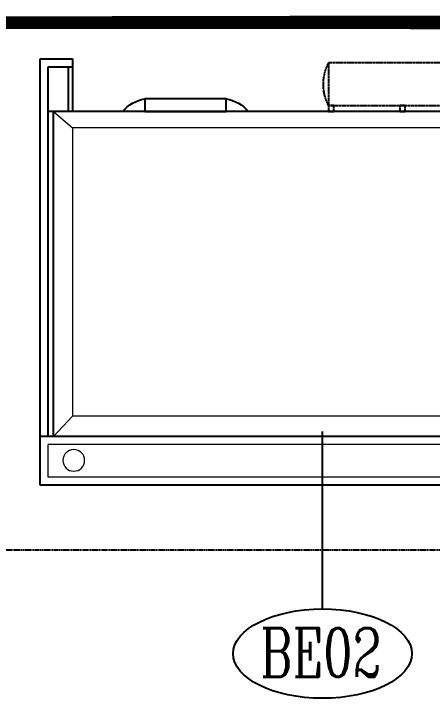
# Model space of a CAD drawing. Extents: x -12047294 to -5625356, y -1456591 to -622873.
# Drawn here: x -6023833 to -6022802, y -719289 to -717603 of the extents above; entities that cross this region are included whole.
import ezdxf

# ---------------------------------------------------------------- set-up
doc = ezdxf.new("R2010")
doc.units = 0
doc.header["$LTSCALE"] = 10
doc.header["$MEASUREMENT"] = 0
doc.linetypes.add('_DASH', pattern=[0.425, 0.3, -0.125])
doc.linetypes.add('DASH', pattern=[0.35, 0.25, -0.1])
for name, color, linetype in [('A-WALL', 2, 'Continuous'), ('EQUIP', 1, 'Continuous'), ('Iteam', 4, 'Continuous')]:
    doc.layers.add(name, color=color, linetype=linetype)
doc.styles.add('SHZF-注释', font='romanc.shx', dxfattribs={"width": 0.8, "bigfont": 'shzf-hz.shx'})

# ---------------------------------------------------------------- blocks, each defined once
blk = doc.blocks.new('2doorzfg')
at = {"layer": 'EQUIP'}
for p, q in [((0, 0), (0, -1050)), ((0, 0), (80, 0)), ((80, 0), (80, -130)), ((1120, 0), (1120, -130)), ((1200, 0), (1120, 0)), ((1200, -1050), (1200, 0)), ((20, -20), (20, -930)), ((20, -20), (80, -20)), ((68.79985416022828, -20), (68.79985416022828, -130)), ((1180, -20), (1120, -20)), ((1131.200145839772, -20), (1131.200145839772, -130)), ((1180, -930), (1180, -20)), ((20, -130), (1180, -130)), ((1166.566931530848, -930), (1166.566931530848, -130)), ((0, -930), (1200, -930)), ((0, -1050), (1200, -1050))]:
    blk.add_line(p, q, dxfattribs=at)
at = {"layer": 'EQUIP', "color": 8, "linetype": 'DASH', "ltscale": 0.3}
for p, q in [((97.25774786465628, -46.43415223503689), (80, -78.9517071645023)), ((80, -46.43415223503689), (97.25774786465628, -78.9517071645023)), ((114.5154957293125, -46.43415223503689), (80, -46.43415223503689)), ((114.5154957293125, -78.9517071645023), (97.25774786465628, -46.43415223503689)), ((97.25774786465628, -78.9517071645023), (114.5154957293125, -46.43415223503689)), ((114.5154957293125, -78.9517071645023), (80, -78.9517071645023))]:
    blk.add_line(p, q, dxfattribs=at)
at = {"layer": 'EQUIP', "color": 8, "lineweight": 15}
for p, q in [((80, -170), (20, -130)), ((1166.566931530848, -130), (1120, -170)), ((80, -170), (1120, -170)), ((80, -170), (80, -880)), ((1120, -170), (1120, -880)), ((80, -880), (20, -930)), ((80, -880), (1120, -880)), ((1120, -880), (1166.566931530848, -930)), ((20, -950), (1180, -950)), ((1180, -1030), (1180, -950)), ((20, -1030), (1180, -1030))]:
    blk.add_line(p, q, dxfattribs=at)
at = {"layer": 'EQUIP', "lineweight": 15}
blk.add_line((20, -950), (20, -1030), dxfattribs=at)
at = {"layer": 'EQUIP', "color": 8, "linetype": 'DASH', "ltscale": 0.3}
for points in [[(126.0808408929588, -10.15958157744899), (489.8493504794605, -10.15958157744899), (489.8493504794605, -115.2262778220902), (126.0808408929588, -115.2262778220902)], [(126.0808408929588, -115.2262778220902), (139.4199459936352, -115.2262778220902), (139.4199459936352, -130), (126.0808408929588, -130)], [(301.2955431358714, -115.2262778220902), (314.6346482365479, -115.2262778220902), (314.6346482365479, -130), (301.2955431358714, -130)], [(476.5102453787985, -115.2262778220902), (489.8493504794605, -115.2262778220902), (489.8493504794605, -130), (476.5102453787985, -130)]]:
    blk.add_lwpolyline(points, close=True, dxfattribs=at)
at = {"layer": 'EQUIP'}
blk.add_lwpolyline([(942.4591504038253, -130), (741.4844952928252, -130), (741.4844952928252, -99.03798292401189), (942.4591504038253, -99.03798292401189)], close=True, dxfattribs=at)
at = {"layer": 'EQUIP', "color": 8, "lineweight": 15}
blk.add_circle((1116.92988749512, -989.0207739710896), 26.64372716128128, dxfattribs=at)
at = {"layer": 'EQUIP', "color": 8, "linetype": 'DASH', "ltscale": 0.3}
for centre, start, end in [((228.181019405718, -62.69292969976959), 152.7729345311395, 207.2270654688605), ((387.749171966716, -62.69292969976959), 332.7729345311394, 27.22706546886048)]:
    blk.add_arc(centre, 114.8224678243613, start, end, dxfattribs=at)
at = {"layer": 'EQUIP'}
for centre, start, end in [((754.6636774099898, -184.3806532503366), 98.77865001823574, 140.969136643885), ((929.2799682866607, -184.3806532503366), 39.030863356115, 81.22134998176432)]:
    blk.add_arc(centre, 86.35428315784719, start, end, dxfattribs=at)
blk = doc.blocks.new('LXX09132926')
at = {"layer": 'EQUIP'}
blk.add_blockref('2doorzfg', (-560.0000176955508, 559.999996028804), dxfattribs=at)

msp = doc.modelspace()

# ---------------------------------------------------------------- linework, layer by layer
at = {"layer": 'A-WALL'}
msp.add_line((-6020346.147302155, -717623.4332681452), (-6025336.147302262, -717623.4332681395), dxfattribs=at)
at = {"layer": 'EQUIP', "const_width": 40}
msp.add_lwpolyline([(-6020346.147302155, -717623.4332681452), (-6035536.14730215, -717623.4332683472), (-6035536.147302131, -718923.4332681344)], dxfattribs=at)
at = {"layer": 'EQUIP', "color": 2, "linetype": '_DASH'}
msp.add_lwpolyline([(-6035536.14730215, -718923.4332681344), (-6020346.147302155, -718923.4332681452), (-6020346.147302155, -717623.4332681452), (-6035536.14730215, -717623.4332681345)], close=True, dxfattribs=at)
at = {"layer": 'Iteam'}
msp.add_line((-6023072.393603716, -719069.3976226979, 3.48686626e-08), (-6023072.393603716, -718632.533263281), dxfattribs=at)
msp.add_ellipse((-6023072.393603716, -719179.3976226954, 3.48686626e-08), major_axis=(219.9999999953434, 0), ratio=0.5, dxfattribs=at)

# ---------------------------------------------------------------- block references
at = {"layer": 'EQUIP', "xscale": -1}
msp.add_blockref('LXX09132926', (-6023127.745327665, -718274.4332641739), dxfattribs=at)

# ---------------------------------------------------------------- texts
at = {"layer": 'Iteam', "style": 'SHZF-注释', "width": 0.7}
msp.add_text('BE02', height=120, dxfattribs=at).set_placement((-6023225.604149608, -719236.3188854565))

doc.saveas('drawing.dxf')
